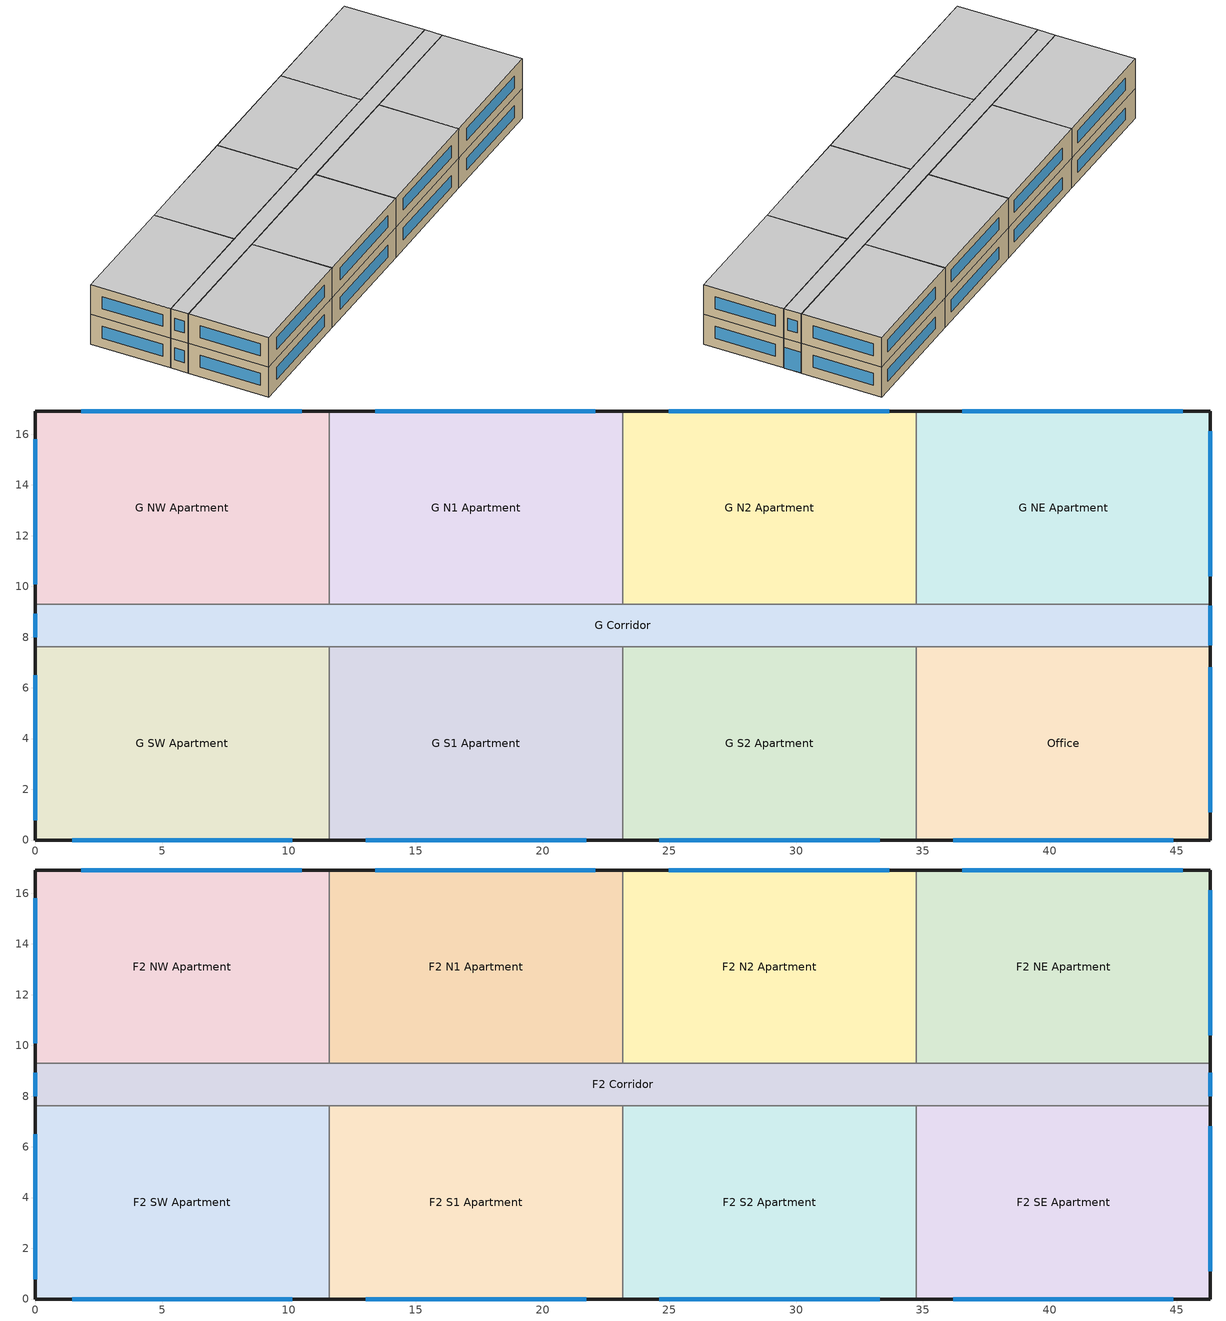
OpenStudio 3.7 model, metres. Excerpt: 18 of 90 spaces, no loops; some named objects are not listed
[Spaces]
G S1 Apartment
 floor foundation (BTAP-Grnd-Floor-Mass:U-0.678_std): 23.16,7.62 23.16,0 11.58,0 11.58,7.62 z0
 wall outside: 11.58,0 23.16,0 z0:3.05
 wall to G S2 Apartment: 23.16,0 23.16,7.62 z0:3.05
 wall to G Corridor: 23.16,7.62 11.58,7.62 z0:3.05
 wall to G SW Apartment: 11.58,7.62 11.58,0 z0:3.05
 window: 13.03,0 21.72,0 z0.95:2.17
Office
 floor foundation (BTAP-Grnd-Floor-Mass:U-0.678_std): 46.33,7.62 46.33,0 34.75,0 34.75,7.62 z0
 wall outside: 34.75,0 46.33,0 46.33,7.62 z0:3.05
 wall to G S2 Apartment: 34.75,7.62 34.75,0 z0:3.05
 wall to G Corridor: 46.33,7.62 34.75,7.62 z0:3.05
 window: 36.19,0 44.88,0 / 46.33,1.1 46.33,6.81 z0.95:2.17
G S2 Apartment
 floor foundation (BTAP-Grnd-Floor-Mass:U-0.678_std): 34.75,7.62 34.75,0 23.16,0 23.16,7.62 z0
 wall outside: 23.16,0 34.75,0 z0:3.05
 wall to G Corridor: 34.75,7.62 23.16,7.62 z0:3.05
 window: 24.61,0 33.3,0 z0.95:2.17
G Corridor
 floor foundation (BTAP-Grnd-Floor-Mass:U-0.678_std): 46.33,9.3 46.33,7.62 0,7.62 0,9.3 z0
 wall outside: 46.33,7.62 46.33,9.3 / 0,9.3 0,7.62 z0:3.05
 wall to G NW Apartment: 11.58,9.3 0,9.3 z0:3.05
 wall to G NE Apartment: 46.33,9.3 34.75,9.3 z0:3.05
 wall to G N1 Apartment: 23.16,9.3 11.58,9.3 z0:3.05
 wall to G SW Apartment: 0,7.62 11.58,7.62 z0:3.05
 wall to G N2 Apartment: 34.75,9.3 23.16,9.3 z0:3.05
 window: 46.33,7.67 46.33,9.25 z0:2.13; 0,8.91 0,8 z0.95:2.17
G NW Apartment
 floor foundation (BTAP-Grnd-Floor-Mass:U-0.678_std): 11.58,16.92 11.58,9.3 0,9.3 0,16.92 z0
 wall outside: 11.58,16.92 0,16.92 0,9.3 z0:3.05
 wall to G N1 Apartment: 11.58,9.3 11.58,16.92 z0:3.05
 window: 0,15.8 0,10.08 / 10.5,16.92 1.81,16.92 z0.95:2.17
G N1 Apartment
 floor foundation (BTAP-Grnd-Floor-Mass:U-0.678_std): 23.16,16.92 23.16,9.3 11.58,9.3 11.58,16.92 z0
 wall outside: 23.16,16.92 11.58,16.92 z0:3.05
 wall to G N2 Apartment: 23.16,9.3 23.16,16.92 z0:3.05
 window: 22.08,16.92 13.4,16.92 z0.95:2.17
G N2 Apartment
 floor foundation (BTAP-Grnd-Floor-Mass:U-0.678_std): 34.75,16.92 34.75,9.3 23.16,9.3 23.16,16.92 z0
 wall outside: 34.75,16.92 23.16,16.92 z0:3.05
 wall to G NE Apartment: 34.75,9.3 34.75,16.92 z0:3.05
 window: 33.66,16.92 24.98,16.92 z0.95:2.17
G NE Apartment
 floor foundation (BTAP-Grnd-Floor-Mass:U-0.678_std): 46.33,16.92 46.33,9.3 34.75,9.3 34.75,16.92 z0
 wall outside: 46.33,9.3 46.33,16.92 34.75,16.92 z0:3.05
 window: 46.33,10.4 46.33,16.11 / 45.25,16.92 36.56,16.92 z0.95:2.17
G SW Apartment
 floor foundation (BTAP-Grnd-Floor-Mass:U-0.678_std): 11.58,7.62 11.58,0 0,0 0,7.62 z0
 wall outside: 0,7.62 0,0 11.58,0 z0:3.05
 window: 0,6.5 0,0.79 / 1.45,0 10.13,0 z0.95:2.17
F2 N1 Apartment
 floor to G N1 Apartment: 23.16,16.92 23.16,9.3 11.58,9.3 11.58,16.92 z3.05
 wall outside: 23.16,16.92 11.58,16.92 z3.05:6.1
 wall to F2 Corridor: 11.58,9.3 23.16,9.3 z3.05:6.1
 wall to F2 N2 Apartment: 23.16,9.3 23.16,16.92 z3.05:6.1
 wall to F2 NW Apartment: 11.58,16.92 11.58,9.3 z3.05:6.1
 window: 22.08,16.92 13.4,16.92 z4:5.22
 ceiling to F3 N1 Apartment: 23.16,9.3 23.16,16.92 11.58,16.92 11.58,9.3 z6.1
F2 Corridor
 floor to G Corridor: 46.33,9.3 46.33,7.62 0,7.62 0,9.3 z3.05
 wall outside: 0,9.3 0,7.62 / 46.33,7.62 46.33,9.3 z3.05:6.1
 wall to F2 SE Apartment: 34.75,7.62 46.33,7.62 z3.05:6.1
 wall to F2 SW Apartment: 0,7.62 11.58,7.62 z3.05:6.1
 wall to F2 N2 Apartment: 34.75,9.3 23.16,9.3 z3.05:6.1
 wall to F2 S1 Apartment: 11.58,7.62 23.16,7.62 z3.05:6.1
 wall to F2 S2 Apartment: 23.16,7.62 34.75,7.62 z3.05:6.1
 wall to F2 NE Apartment: 46.33,9.3 34.75,9.3 z3.05:6.1
 wall to F2 NW Apartment: 11.58,9.3 0,9.3 z3.05:6.1
 window: 0,8.91 0,8 / 46.33,8 46.33,8.91 z4:5.22
 ceiling to F3 Corridor: 46.33,7.62 46.33,9.3 0,9.3 0,7.62 z6.1
F2 S1 Apartment
 floor to G S1 Apartment: 23.16,7.62 23.16,0 11.58,0 11.58,7.62 z3.05
 wall outside: 11.58,0 23.16,0 z3.05:6.1
 wall to F2 S2 Apartment: 23.16,0 23.16,7.62 z3.05:6.1
 wall to F2 SW Apartment: 11.58,7.62 11.58,0 z3.05:6.1
 window: 13.03,0 21.72,0 z4:5.22
 ceiling to F3 S1 Apartment: 23.16,0 23.16,7.62 11.58,7.62 11.58,0 z6.1
F2 NE Apartment
 floor to G NE Apartment: 46.33,16.92 46.33,9.3 34.75,9.3 34.75,16.92 z3.05
 wall outside: 46.33,9.3 46.33,16.92 34.75,16.92 z3.05:6.1
 wall to F2 N2 Apartment: 34.75,16.92 34.75,9.3 z3.05:6.1
 window: 45.25,16.92 36.56,16.92 / 46.33,10.4 46.33,16.11 z4:5.22
 ceiling to F3 NE Apartment: 46.33,9.3 46.33,16.92 34.75,16.92 34.75,9.3 z6.1
F2 SW Apartment
 floor to G SW Apartment: 11.58,7.62 11.58,0 0,0 0,7.62 z3.05
 wall outside: 0,7.62 0,0 11.58,0 z3.05:6.1
 window: 1.45,0 10.13,0 / 0,6.5 0,0.79 z4:5.22
 ceiling to F3 SW Apartment: 11.58,0 11.58,7.62 0,7.62 0,0 z6.1
F2 NW Apartment
 floor to G NW Apartment: 11.58,16.92 11.58,9.3 0,9.3 0,16.92 z3.05
 wall outside: 11.58,16.92 0,16.92 0,9.3 z3.05:6.1
 window: 10.5,16.92 1.81,16.92 / 0,15.8 0,10.08 z4:5.22
 ceiling to F3 NW Apartment: 11.58,9.3 11.58,16.92 0,16.92 0,9.3 z6.1
F2 SE Apartment
 floor to Office: 46.33,7.62 46.33,0 34.75,0 34.75,7.62 z3.05
 wall outside: 34.75,0 46.33,0 46.33,7.62 z3.05:6.1
 wall to F2 S2 Apartment: 34.75,7.62 34.75,0 z3.05:6.1
 window: 46.33,1.1 46.33,6.81 / 36.19,0 44.88,0 z4:5.22
 ceiling to F3 SE Apartment: 46.33,0 46.33,7.62 34.75,7.62 34.75,0 z6.1
F2 N2 Apartment
 floor to G N2 Apartment: 34.75,16.92 34.75,9.3 23.16,9.3 23.16,16.92 z3.05
 wall outside: 34.75,16.92 23.16,16.92 z3.05:6.1
 window: 33.66,16.92 24.98,16.92 z4:5.22
 ceiling to F3 N2 Apartment: 34.75,9.3 34.75,16.92 23.16,16.92 23.16,9.3 z6.1
F2 S2 Apartment
 floor to G S2 Apartment: 34.75,7.62 34.75,0 23.16,0 23.16,7.62 z3.05
 wall outside: 23.16,0 34.75,0 z3.05:6.1
 window: 24.61,0 33.3,0 z4:5.22
 ceiling to F3 S2 Apartment: 34.75,0 34.75,7.62 23.16,7.62 23.16,0 z6.1
[Site]
Calgary Intl AP_AB_CAN: Latitude {deg}=51.11; Longitude {deg}=-114.02; Time Zone {hr}=-7; Elevation {m}=1084.1; Terrain=City
[Building]
HighriseApartment: North Axis {deg}=0; Default Construction Set=BTAP-Mass at hdd = 5000.0; Standards Number of Stories=10; Standards Number of Above Ground Stories=10; Standards Template=BTAP1980TO2010; Standards Building Type=HighriseApartment
[Site:WaterMainsTemperature]
Calculation Method=Correlation; Annual Average Outdoor Air Temperature {C}=4.69167; Maximum Difference In Monthly Average Outdoor Air Temperatures {deltaC}=24.6
[Site:GroundTemperature:BuildingSurface]
19.527, 19.502, 19.536, 19.598, 20.002, 21.64, 22.225, 22.375, 21.449, 20.121, 19.802, 19.633
[ClimateZones]
Climate Zone Institution Name 1=ASHRAE; Climate Zone Document Name 1=ANSI/ASHRAE Standard 169; Climate Zone Document Year 1=2006; Climate Zone Value 1=7
[SizingPeriod:DesignDay] Barometric Pressure {Pa}=88961; Rain Indicator=No; Snow Indicator=No; Day of Month=21; Daylight Saving Time Indicator=No; Humidity Condition Type=Wetbulb; Dry-Bulb Temperature Range Modifier Type=DefaultMultipliers
Name | Maximum Dry-Bulb Temperature {C} | Daily Dry-Bulb Temperature Range {deltaC} | Wind Speed {m/s} | Wind Direction {deg} | Month | Day Type | Wetbulb or DewPoint at Maximum Dry-Bulb {C} | Solar Model Indicator | ASHRAE Clear Sky Optical Depth for Beam Irradiance | ASHRAE Clear Sky Optical Depth for Diffuse Irradiance | Sky Clearness
Calgary Intl AP Ann Clg .4% Condns DB=>MWB | 28.8 | 12.3 | 4.5 | 160 | 7 | SummerDesignDay | 16 | ASHRAETau | 0.34 | 2.419
Calgary Intl AP Ann Clg .4% Condns WB=>MDB | 25.5 | 12.3 | 4.5 | 160 | 7 | SummerDesignDay | 17.8 | ASHRAETau | 0.34 | 2.419
Calgary Intl AP Ann Htg 99.6% Condns DB | -27.7 | 0 | 2.7 | 200 | 1 | WinterDesignDay | -27.7 | ASHRAEClearSky |  |  | 0
[Site:GroundTemperature:Shallow]
-1.6, -5.4, -6.4, -5.5, -0.4, 5.3, 10.8, 14.7, 15.8, 14, 9.5, 4
[Site:GroundTemperature:Deep]
4, 1.3, -0.4, -0.9, 0.1, 2.3, 5.2, 8, 9.9, 10.3, 9.2, 7
[Site:GroundTemperature:FCfactorMethod]
January Ground Temperature {C}=5.5; February Ground Temperature {C}=-2; March Ground Temperature {C}=-7.6; April Ground Temperature {C}=-6.3; May Ground Temperature {C}=-6.6; June Ground Temperature {C}=-0.3; July Ground Temperature {C}=4.9; August Ground Temperature {C}=10.2; September Ground Temperature {C}=13.8; October Ground Temperature {C}=17; November Ground Temperature {C}=16.6; December Ground Temperature {C}=11.1
[Material:NoMass] Roughness=Smooth; Thermal Absorptance=0.9; Solar Absorptance=0.7
Name | Thermal Resistance {m2-K/W} | Visible Absorptance
Typical Carpet Pad; Typical Carpet Pad 1 | 0.21648 | 0.8
Typical Insulation 1 | 0.00118045 | 0.7
Typical Insulation 2 | 2.61923 | 0.7
Typical Insulation 3 | 4.40527 | 0.7
Typical Carpet Pad 2; Typical Carpet Pad 4 | 1.40895 | 0.8
Typical Carpet Pad 3 | 2.28697 | 0.8
Typical Insulation 4 | 0.338965 | 0.7
Typical Insulation 5 | 0.338983 | 0.7
[Material]
Name | Roughness | Thickness {m} | Conductivity {W/m-K} | Density {kg/m3} | Specific Heat {J/kg-K} | Thermal Absorptance | Solar Absorptance | Visible Absorptance
G05 25mm wood | MediumSmooth | 0.0254 | 0.15 | 608 | 1630 | 0.9 | 0.5 | 0.5
100mm Normalweight concrete floor 1 | MediumSmooth | 0.1016 | 2.31 | 2322 | 832
G01 13mm gypsum board 1 | Smooth | 0.0127 | 0.16 | 800 | 1090 | 0.9 | 0.7 | 0.5
4 in. Normalweight Concrete Floor 1 | MediumRough | 0.1016 | 2.31 | 2322 | 832 | 0.9 | 0.7 | 0.7
1IN Stucco 1 | Smooth | 0.0253 | 0.6918 | 1858 | 837 | 0.9 | 0.7 | 0.92
8IN CONCRETE HW RefBldg 1 | Rough | 0.2032 | 1.311 | 2240 | 836.8 | 0.9 | 0.7 | 0.7
1/2IN Gypsum 1 | Smooth | 0.0127 | 0.16 | 784.9 | 830 | 0.9 | 0.4 | 0.4
Metal Roof Surface 1; F08 Metal surface 1 | Smooth | 0.0008 | 45.28 | 7824 | 500 | 0.9 | 0.7 | 0.7
6 in. Normalweight Concrete Floor 1; 6 in. Normalweight Concrete Floor 2; 6 in. Normalweight Concrete Floor 3 | MediumRough | 0.1524 | 2.31 | 2322 | 832 | 0.9 | 0.7 | 0.7
Expanded Polystyrene | MediumSmooth | 0.0408596 | 0.029 | 29 | 1210
[Construction]
BTAP-Int-Partition; BTAP-Int-Door: G05 25mm wood
BTAP-Int-Floor: 100mm Normalweight concrete floor 1, Typical Carpet Pad
BTAP-Int-Wall: G01 13mm gypsum board 1, G01 13mm gypsum board 1
BTAP-Int-Ceiling: Typical Carpet Pad, 100mm Normalweight concrete floor 1
BTAP-Int-Window: SimpleGlazing
BTAP-Ext-Floor-Mass:U-3.822: Typical Insulation 1, 4 in. Normalweight Concrete Floor 1, Typical Carpet Pad 1
BTAP-Ext-Wall-Mass:U-0.346: 1IN Stucco 1, 8IN CONCRETE HW RefBldg 1, Typical Insulation 2, 1/2IN Gypsum 1
BTAP-Ext-Roof-Metal:U-0.227: Metal Roof Surface 1, Typical Insulation 3
BTAP-Grnd-Floor-Mass:U-0.678: 6 in. Normalweight Concrete Floor 1, Typical Carpet Pad 2
BTAP-Grnd-Wall-Mass:U-0.425: 6 in. Normalweight Concrete Floor 2, Typical Carpet Pad 3
BTAP-Grnd-Roof-Mass:U-0.678: 6 in. Normalweight Concrete Floor 3, Typical Carpet Pad 4
BTAP-Ext-FixedWindow:U=0.295 SHGC=0.490; BTAP-Ext-GlassDoors:U=0.295 SHGC=0.490; BTAP-Ext-Skylights:U=0.295 SHGC=0.490; BTAP-Ext-DaylightDomes:U=0.295 SHGC=0.490; BTAP-Ext-DaylightDiffuser:U=0.295 SHGC=0.490: SimpleGlazing:U=0.295 SHGC=0.490
BTAP-Ext-Door:U-2.95: F08 Metal surface 1, Typical Insulation 4
BTAP-Ext-OverHeadDoor:U-2.95: Typical Insulation 5
BTAP-Grnd-Floor-Mass:U-0.678_std: 6 in. Normalweight Concrete Floor 1, Expanded Polystyrene
[DefaultConstructionSet]
BTAP-Mass at hdd = 5000.0: Default Exterior Surface Constructions=BTAP-Mass at hdd = 5000.0; Default Interior Surface Constructions=Default Surface Constructions 2; Default Ground Contact Surface Constructions=BTAP-Mass at hdd = 5000.0 1; Default Exterior SubSurface Constructions=BTAP-Mass at hdd = 5000.0; Default Interior SubSurface Constructions=Default Sub Surface Constructions 2; Interior Partition Construction=BTAP-Int-Partition
[DefaultSurfaceConstructions]
Name | Floor Construction | Wall Construction | Roof Ceiling Construction
Default Surface Constructions 2 | BTAP-Int-Floor | BTAP-Int-Wall | BTAP-Int-Ceiling
BTAP-Mass at hdd = 5000.0 | BTAP-Ext-Floor-Mass:U-3.822 | BTAP-Ext-Wall-Mass:U-0.346 | BTAP-Ext-Roof-Metal:U-0.227
BTAP-Mass at hdd = 5000.0 1 | BTAP-Grnd-Floor-Mass:U-0.678 | BTAP-Grnd-Wall-Mass:U-0.425 | BTAP-Grnd-Roof-Mass:U-0.678
[DefaultSubSurfaceConstructions]
Name | Fixed Window Construction | Operable Window Construction | Door Construction | Glass Door Construction | Overhead Door Construction | Skylight Construction | Tubular Daylight Dome Construction | Tubular Daylight Diffuser Construction
Default Sub Surface Constructions 2 | BTAP-Int-Window | BTAP-Int-Window | BTAP-Int-Door
BTAP-Mass at hdd = 5000.0 | BTAP-Ext-FixedWindow:U=0.295 SHGC=0.490 | BTAP-Ext-FixedWindow:U=0.295 SHGC=0.490 | BTAP-Ext-Door:U-2.95 | BTAP-Ext-GlassDoors:U=0.295 SHGC=0.490 | BTAP-Ext-OverHeadDoor:U-2.95 | BTAP-Ext-Skylights:U=0.295 SHGC=0.490 | BTAP-Ext-DaylightDomes:U=0.295 SHGC=0.490 | BTAP-Ext-DaylightDiffuser:U=0.295 SHGC=0.490
[WindowMaterial:SimpleGlazingSystem] Solar Heat Gain Coefficient=0.49; Visible Transmittance=0.21
Name | U-Factor {W/m2-K}
SimpleGlazing | 2.2
SimpleGlazing:U=0.295 SHGC=0.490 | 2.95
[Space] Part of Total Floor Area=Yes; Volume {m3}=Autocalculate
Name | Space Type | Building Story | Thermal Zone
F2 NE Apartment | Space Function Dwelling Unit(s) | Building Story 2 | DU_BT=Space Function_ST=Dwelling Unit(s)_FL=Building Story 2_SCHG 2
F2 N1 Apartment | Space Function Dwelling Unit(s) | Building Story 2 | DU_BT=Space Function_ST=Dwelling Unit(s)_FL=Building Story 2_SCHG 3
F2 Corridor | Space Function Corr. < 2.4m wide-sch-G | Building Story 2 | WILD_ST=Corr. < 2.4m wide-sch-G_FL=Building Story 2_SCH=G
F2 S1 Apartment | Space Function Dwelling Unit(s) | Building Story 2 | DU_BT=Space Function_ST=Dwelling Unit(s)_FL=Building Story 2_SCHG 6
F2 SW Apartment | Space Function Dwelling Unit(s) | Building Story 2 | DU_BT=Space Function_ST=Dwelling Unit(s)_FL=Building Story 2_SCHG 5
G S1 Apartment | Space Function Dwelling Unit(s) | Building Story 1 | DU_BT=Space Function_ST=Dwelling Unit(s)_FL=Building Story 1_SCHG 2
Office | Space Function Dwelling Unit(s) | Building Story 1 | DU_BT=Space Function_ST=Dwelling Unit(s)_FL=Building Story 1_SCHG 4
G N2 Apartment | Space Function Dwelling Unit(s) | Building Story 1 | DU_BT=Space Function_ST=Dwelling Unit(s)_FL=Building Story 1_SCHG 5
G S2 Apartment | Space Function Dwelling Unit(s) | Building Story 1 | DU_BT=Space Function_ST=Dwelling Unit(s)_FL=Building Story 1_SCHG 6
G Corridor | Space Function Corr. < 2.4m wide-sch-G | Building Story 1 | WILD_ST=Corr. < 2.4m wide-sch-G_FL=Building Story 1_SCH=G
G NW Apartment | Space Function Dwelling Unit(s) | Building Story 1 | DU_BT=Space Function_ST=Dwelling Unit(s)_FL=Building Story 1_SCHG 7
G N1 Apartment | Space Function Dwelling Unit(s) | Building Story 1 | DU_BT=Space Function_ST=Dwelling Unit(s)_FL=Building Story 1_SCHG 3
F2 NW Apartment | Space Function Dwelling Unit(s) | Building Story 2 | DU_BT=Space Function_ST=Dwelling Unit(s)_FL=Building Story 2_SCHG 4
F2 S2 Apartment | Space Function Dwelling Unit(s) | Building Story 2 | DU_BT=Space Function_ST=Dwelling Unit(s)_FL=Building Story 2_SCHG 7
F2 SE Apartment | Space Function Dwelling Unit(s) | Building Story 2 | DU_BT=Space Function_ST=Dwelling Unit(s)_FL=Building Story 2_SCHG 1
G SW Apartment | Space Function Dwelling Unit(s) | Building Story 1 | DU_BT=Space Function_ST=Dwelling Unit(s)_FL=Building Story 1_SCHG 1
F2 N2 Apartment | Space Function Dwelling Unit(s) | Building Story 2 | DU_BT=Space Function_ST=Dwelling Unit(s)_FL=Building Story 2_SCHG
G NE Apartment | Space Function Dwelling Unit(s) | Building Story 1 | DU_BT=Space Function_ST=Dwelling Unit(s)_FL=Building Story 1_SCHG
[BuildingStory]
Name | Nominal Z Coordinate {m}
Building Story 1 | 0
Building Story 2 | 3.0478
[SpaceInfiltration:DesignFlowRate] Schedule=Always On Discrete; Design Flow Rate Calculation Method=Flow/ExteriorArea; Flow per Exterior Surface Area {m3/s-m2}=0.001116; Constant Term Coefficient=0; Temperature Term Coefficient=0; Velocity Term Coefficient=0.224; Velocity Squared Term Coefficient=0
Name | Space or SpaceType
F2 Corridor Infiltration | F2 Corridor
F2 N1 Apartment Infiltration | F2 N1 Apartment
F2 N2 Apartment Infiltration | F2 N2 Apartment
F2 NE Apartment Infiltration | F2 NE Apartment
F2 NW Apartment Infiltration | F2 NW Apartment
F2 S1 Apartment Infiltration | F2 S1 Apartment
F2 S2 Apartment Infiltration | F2 S2 Apartment
F2 SE Apartment Infiltration | F2 SE Apartment
F2 SW Apartment Infiltration | F2 SW Apartment
G Corridor Infiltration | G Corridor
G N1 Apartment Infiltration | G N1 Apartment
G N2 Apartment Infiltration | G N2 Apartment
G NE Apartment Infiltration | G NE Apartment
G NW Apartment Infiltration | G NW Apartment
G S1 Apartment Infiltration | G S1 Apartment
G S2 Apartment Infiltration | G S2 Apartment
G SW Apartment Infiltration | G SW Apartment
Office Infiltration | Office
[ThermalZone] Use Ideal Air Loads=No
Name | Thermostat
DU_BT=Space Function_ST=Dwelling Unit(s)_FL=Building Story 1_SCHG | Space Function Dwelling Unit(s) Thermostat 163
DU_BT=Space Function_ST=Dwelling Unit(s)_FL=Building Story 2_SCHG | Space Function Dwelling Unit(s) Thermostat 167
DU_BT=Space Function_ST=Dwelling Unit(s)_FL=Building Story 1_SCHG 1 | Space Function Dwelling Unit(s) Thermostat 172
DU_BT=Space Function_ST=Dwelling Unit(s)_FL=Building Story 2_SCHG 1 | Space Function Dwelling Unit(s) Thermostat 175
DU_BT=Space Function_ST=Dwelling Unit(s)_FL=Building Story 1_SCHG 2 | Space Function Dwelling Unit(s) Thermostat 178
DU_BT=Space Function_ST=Dwelling Unit(s)_FL=Building Story 2_SCHG 2 | Space Function Dwelling Unit(s) Thermostat 186
DU_BT=Space Function_ST=Dwelling Unit(s)_FL=Building Story 2_SCHG 3 | Space Function Dwelling Unit(s) Thermostat 189
DU_BT=Space Function_ST=Dwelling Unit(s)_FL=Building Story 2_SCHG 4 | Space Function Dwelling Unit(s) Thermostat 202
DU_BT=Space Function_ST=Dwelling Unit(s)_FL=Building Story 1_SCHG 3 | Space Function Dwelling Unit(s) Thermostat 208
DU_BT=Space Function_ST=Dwelling Unit(s)_FL=Building Story 2_SCHG 5 | Space Function Dwelling Unit(s) Thermostat 216
DU_BT=Space Function_ST=Dwelling Unit(s)_FL=Building Story 1_SCHG 4 | Space Function Dwelling Unit(s) Thermostat 218
DU_BT=Space Function_ST=Dwelling Unit(s)_FL=Building Story 2_SCHG 6 | Space Function Dwelling Unit(s) Thermostat 219
DU_BT=Space Function_ST=Dwelling Unit(s)_FL=Building Story 1_SCHG 5 | Space Function Dwelling Unit(s) Thermostat 222
DU_BT=Space Function_ST=Dwelling Unit(s)_FL=Building Story 1_SCHG 6 | Space Function Dwelling Unit(s) Thermostat 223
DU_BT=Space Function_ST=Dwelling Unit(s)_FL=Building Story 1_SCHG 7 | Space Function Dwelling Unit(s) Thermostat 238
DU_BT=Space Function_ST=Dwelling Unit(s)_FL=Building Story 2_SCHG 7 | Space Function Dwelling Unit(s) Thermostat 240
WILD_ST=Corr. < 2.4m wide-sch-G_FL=Building Story 1_SCH=G | Space Function Corr. < 2.4m wide-sch-G Thermostat 29
WILD_ST=Corr. < 2.4m wide-sch-G_FL=Building Story 2_SCH=G | Space Function Corr. < 2.4m wide-sch-G Thermostat 30
[Foundation:Kiva]
Bldg Kiva Foundation: Wall Height Above Grade {m}=0; Wall Depth Below Slab {m}=0
[SurfaceProperty:ExposedFoundationPerimeter] Exposed Perimeter Calculation Method=TotalExposedPerimeter
Name | Total Exposed Perimeter {m}
g GFloor NEA; g GFloor SWA; g GFloor SEA; g GFloor NWA | 19.2014
g GFloor S1A; g GFloor N1A; g GFloor N2A; g GFloor S2A | 11.5818
g Floor C | 3.3526
[Foundation:Kiva:Settings]

